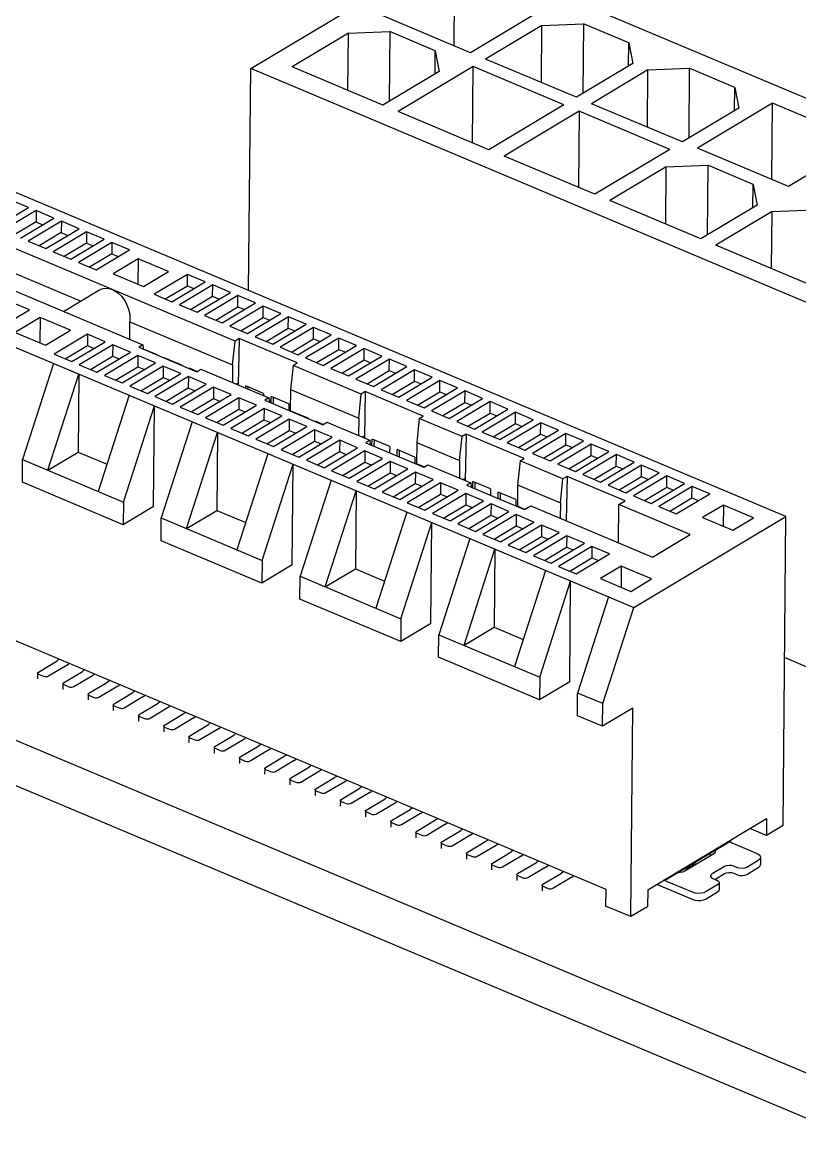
# Model space of a CAD drawing. Header units: millimetres. Extents: x 0 to 841, y 0 to 594.
# Drawn here: x 547.46 to 559.33, y 205.87 to 222.89 of the extents above; entities that cross this region are included whole.
import ezdxf

# ---------------------------------------------------------------- set-up
doc = ezdxf.new("R2010")
doc.units = ezdxf.units.MM
doc.header["$LTSCALE"] = 46.255
doc.layers.add('ASSEM_MEM', color=7, linetype='CONTINUOUS')

msp = doc.modelspace()

# ---------------------------------------------------------------- linework, layer by layer
at = {"layer": 'ASSEM_MEM', "color": 7, "linetype": 'CONTINUOUS'}
for p, q in [((573.889, 215.658), (554.003, 224.016)), ((554.052, 222.536), (554.063, 223.699)), ((550.945, 222.187), (553.238, 223.559)), ((555.451, 223.116), (554.304, 222.43)), ((554.304, 222.43), (552.916, 223.013)), ((552.439, 222.727), (551.579, 222.213)), ((552.431, 221.855), (552.439, 222.727)), ((552.439, 222.727), (553.072, 222.753)), ((553.072, 222.753), (553.062, 221.687)), ((553.766, 222.461), (553.072, 222.753)), ((555.395, 222.847), (554.535, 222.333)), ((555.387, 221.975), (555.395, 222.847)), ((555.395, 222.847), (556.029, 222.873)), ((556.029, 222.873), (556.019, 221.807)), ((556.722, 222.581), (556.029, 222.873)), ((556.719, 222.226), (556.722, 222.581)), ((556.722, 222.581), (556.782, 222.264)), ((553.763, 222.106), (553.766, 222.461)), ((553.766, 222.461), (553.826, 222.144)), ((554.344, 222.218), (553.197, 221.532)), ((554.333, 221.055), (554.344, 222.218)), ((555.731, 221.635), (554.344, 222.218)), ((555.922, 221.75), (554.535, 222.333)), ((556.782, 222.264), (555.922, 221.75)), ((550.914, 218.801), (550.945, 222.187)), ((570.831, 213.829), (550.945, 222.187)), ((552.966, 221.63), (551.579, 222.213)), ((553.826, 222.144), (552.966, 221.63)), ((557.014, 222.167), (556.154, 221.652)), ((557.006, 221.294), (557.014, 222.167)), ((557.014, 222.167), (557.647, 222.192)), ((557.647, 222.192), (557.637, 221.127)), ((558.341, 221.901), (557.647, 222.192)), ((558.338, 221.546), (558.341, 221.901)), ((558.341, 221.901), (558.401, 221.584)), ((555.731, 221.635), (554.585, 220.949)), ((555.963, 221.538), (554.816, 220.852)), ((555.963, 221.538), (555.952, 220.375)), ((557.35, 220.955), (555.963, 221.538)), ((557.541, 221.069), (556.154, 221.652)), ((558.401, 221.584), (557.541, 221.069)), ((558.919, 221.658), (557.772, 220.972)), ((558.908, 220.495), (558.919, 221.658)), ((560.306, 221.075), (558.919, 221.658)), ((554.585, 220.949), (553.197, 221.532)), ((559.123, 215.351), (545.403, 221.117)), ((560.306, 221.075), (559.16, 220.389)), ((550.706, 218.029), (543.837, 220.916)), ((557.35, 220.955), (556.203, 220.269)), ((559.16, 220.389), (557.772, 220.972)), ((556.203, 220.269), (554.816, 220.852)), ((557.295, 220.686), (556.435, 220.172)), ((557.286, 219.814), (557.295, 220.686)), ((557.295, 220.686), (557.928, 220.712)), ((557.928, 220.712), (557.918, 219.646)), ((558.622, 220.42), (557.928, 220.712)), ((543.2, 220.535), (549.298, 217.972)), ((548.347, 218.639), (543.922, 220.499)), ((558.618, 220.065), (558.622, 220.42)), ((558.622, 220.42), (558.682, 220.103)), ((541.767, 220.277), (556.797, 213.96)), ((547.552, 220.068), (547.283, 220.181)), ((557.822, 219.589), (556.435, 220.172)), ((547.043, 219.763), (547.552, 220.068)), ((547.668, 220.019), (547.158, 219.714)), ((547.668, 220.019), (547.666, 219.846)), ((547.938, 219.906), (547.668, 220.019)), ((558.682, 220.103), (557.822, 219.589)), ((558.913, 220.006), (558.053, 219.492)), ((558.905, 219.134), (558.913, 220.006)), ((558.913, 220.006), (559.547, 220.032)), ((547.666, 219.846), (547.328, 219.643)), ((547.428, 219.601), (547.938, 219.906)), ((548.053, 219.857), (547.544, 219.552)), ((547.666, 219.846), (547.767, 219.804)), ((548.053, 219.857), (548.052, 219.684)), ((548.323, 219.744), (548.053, 219.857)), ((548.052, 219.684), (547.713, 219.481)), ((547.814, 219.439), (548.323, 219.744)), ((548.439, 219.695), (547.929, 219.39)), ((548.052, 219.684), (548.153, 219.642)), ((548.439, 219.695), (548.437, 219.522)), ((548.709, 219.582), (548.439, 219.695)), ((547.544, 219.552), (547.814, 219.439)), ((548.437, 219.522), (548.098, 219.319)), ((548.199, 219.277), (548.709, 219.582)), ((548.824, 219.533), (548.315, 219.228)), ((548.437, 219.522), (548.538, 219.48)), ((548.824, 219.533), (548.823, 219.36)), ((549.094, 219.42), (548.824, 219.533)), ((559.441, 218.908), (558.053, 219.492)), ((547.929, 219.39), (548.199, 219.277)), ((548.823, 219.36), (548.484, 219.157)), ((548.584, 219.115), (549.094, 219.42)), ((548.823, 219.36), (548.923, 219.318)), ((548.315, 219.228), (548.584, 219.115)), ((549.226, 219.283), (548.844, 219.054)), ((549.226, 219.283), (549.223, 218.895)), ((549.689, 219.089), (549.226, 219.283)), ((548.844, 219.054), (549.307, 218.86)), ((549.307, 218.86), (549.689, 219.089)), ((549.98, 219.047), (549.471, 218.742)), ((549.979, 218.874), (549.98, 219.047)), ((550.25, 218.934), (549.98, 219.047)), ((549.64, 218.671), (549.979, 218.874)), ((549.741, 218.629), (550.25, 218.934)), ((550.366, 218.885), (549.856, 218.58)), ((549.979, 218.874), (550.079, 218.832)), ((550.364, 218.712), (550.366, 218.885)), ((550.636, 218.772), (550.366, 218.885)), ((548.084, 218.482), (548.627, 218.806)), ((549.471, 218.742), (549.741, 218.629)), ((550.025, 218.509), (550.364, 218.712)), ((550.126, 218.467), (550.636, 218.772)), ((550.751, 218.723), (550.242, 218.419)), ((550.364, 218.712), (550.465, 218.67)), ((550.75, 218.55), (550.751, 218.723)), ((551.021, 218.61), (550.751, 218.723)), ((547.055, 218.201), (547.565, 218.505)), ((547.565, 218.505), (547.295, 218.619)), ((549.856, 218.58), (550.126, 218.467)), ((550.411, 218.347), (550.75, 218.55)), ((550.511, 218.305), (551.021, 218.61)), ((551.137, 218.561), (550.627, 218.257)), ((550.75, 218.55), (550.85, 218.508)), ((551.135, 218.388), (551.137, 218.561)), ((551.406, 218.448), (551.137, 218.561)), ((547.729, 218.388), (547.347, 218.159)), ((547.729, 218.388), (547.726, 218)), ((548.192, 218.193), (547.729, 218.388)), ((549.099, 218.343), (549.097, 218.323)), ((549.097, 218.323), (550.669, 217.663)), ((549.098, 218.056), (549.097, 218.323)), ((550.242, 218.419), (550.511, 218.305)), ((550.796, 218.185), (551.135, 218.388)), ((550.897, 218.143), (551.406, 218.448)), ((551.522, 218.399), (551.012, 218.095)), ((551.135, 218.388), (551.236, 218.346)), ((551.52, 218.226), (551.522, 218.399)), ((551.792, 218.286), (551.522, 218.399)), ((547.347, 218.159), (547.81, 217.965)), ((547.81, 217.965), (548.192, 218.193)), ((548.451, 218.133), (547.942, 217.828)), ((548.451, 218.133), (548.45, 217.96)), ((548.721, 218.019), (548.451, 218.133)), ((550.627, 218.257), (550.897, 218.143)), ((551.181, 218.023), (551.52, 218.226)), ((551.282, 217.981), (551.792, 218.286)), ((551.907, 218.237), (551.398, 217.933)), ((551.52, 218.226), (551.621, 218.184)), ((551.906, 218.064), (551.907, 218.237)), ((552.177, 218.124), (551.907, 218.237)), ((548.111, 217.757), (548.45, 217.96)), ((548.212, 217.715), (548.721, 218.019)), ((548.837, 217.971), (548.327, 217.666)), ((548.45, 217.96), (548.551, 217.917)), ((548.837, 217.971), (548.835, 217.798)), ((549.107, 217.857), (548.837, 217.971)), ((549.298, 217.972), (549.234, 217.934)), ((549.298, 217.972), (549.304, 217.904)), ((550.669, 217.663), (550.706, 218.029)), ((550.769, 218.067), (550.706, 218.029)), ((550.769, 218.067), (550.756, 217.359)), ((551.656, 217.694), (550.769, 218.067)), ((551.012, 218.095), (551.282, 217.981)), ((551.567, 217.861), (551.906, 218.064)), ((551.667, 217.819), (552.177, 218.124)), ((552.293, 218.075), (551.783, 217.771)), ((551.906, 218.064), (552.006, 218.022)), ((552.053, 217.657), (552.563, 217.962)), ((552.291, 217.902), (552.293, 218.075)), ((552.563, 217.962), (552.293, 218.075)), ((547.942, 217.828), (548.212, 217.715)), ((548.496, 217.595), (548.835, 217.798)), ((548.597, 217.553), (549.107, 217.857)), ((549.222, 217.809), (548.713, 217.504)), ((548.835, 217.798), (548.936, 217.755)), ((549.222, 217.809), (549.221, 217.636)), ((549.492, 217.695), (549.222, 217.809)), ((549.234, 217.934), (550.12, 217.561)), ((549.303, 217.909), (549.509, 217.823)), ((549.361, 217.885), (549.361, 217.88)), ((549.509, 217.823), (549.509, 217.818)), ((551.398, 217.933), (551.667, 217.819)), ((551.952, 217.7), (552.291, 217.902)), ((552.678, 217.913), (552.168, 217.609)), ((552.291, 217.902), (552.392, 217.86)), ((552.438, 217.495), (552.948, 217.8)), ((552.677, 217.74), (552.678, 217.913)), ((552.948, 217.8), (552.678, 217.913)), ((547.933, 217.686), (547.46, 216.219)), ((548.327, 217.666), (548.597, 217.553)), ((548.882, 217.433), (549.221, 217.636)), ((548.982, 217.391), (549.492, 217.695)), ((549.608, 217.647), (549.098, 217.342)), ((549.221, 217.636), (549.321, 217.593)), ((549.608, 217.647), (549.606, 217.474)), ((549.877, 217.533), (549.608, 217.647)), ((549.894, 217.661), (549.624, 217.774)), ((549.624, 217.77), (549.624, 217.774)), ((549.746, 217.723), (549.746, 217.718)), ((549.894, 217.661), (549.894, 217.656)), ((550.669, 217.663), (550.666, 217.397)), ((551.592, 217.656), (551.556, 217.29)), ((551.592, 217.656), (551.656, 217.694)), ((552.633, 217.219), (551.592, 217.656)), ((551.783, 217.771), (552.053, 217.657)), ((552.338, 217.538), (552.677, 217.74)), ((553.064, 217.751), (552.554, 217.447)), ((552.677, 217.74), (552.777, 217.698)), ((552.824, 217.333), (553.333, 217.638)), ((553.062, 217.578), (553.064, 217.751)), ((553.333, 217.638), (553.064, 217.751)), ((547.846, 216.057), (548.319, 217.524)), ((548.319, 217.524), (548.308, 216.333)), ((548.713, 217.504), (548.982, 217.391)), ((549.267, 217.271), (549.606, 217.474)), ((549.368, 217.229), (549.877, 217.533)), ((549.993, 217.485), (549.483, 217.18)), ((549.606, 217.474), (549.707, 217.431)), ((549.993, 217.485), (549.991, 217.312)), ((550.263, 217.371), (549.993, 217.485)), ((550.125, 217.564), (550.01, 217.612)), ((550.01, 217.608), (550.01, 217.612)), ((550.12, 217.561), (550.184, 217.599)), ((550.184, 217.599), (551.225, 217.162)), ((552.168, 217.609), (552.438, 217.495)), ((552.723, 217.376), (553.062, 217.578)), ((553.449, 217.589), (552.939, 217.285)), ((553.062, 217.578), (553.163, 217.536)), ((553.209, 217.171), (553.719, 217.476)), ((553.447, 217.416), (553.449, 217.589)), ((553.719, 217.476), (553.449, 217.589)), ((549.098, 217.342), (549.368, 217.229)), ((549.653, 217.109), (549.991, 217.312)), ((549.753, 217.067), (550.263, 217.371)), ((550.378, 217.323), (549.869, 217.018)), ((549.991, 217.312), (550.092, 217.269)), ((550.378, 217.323), (550.377, 217.15)), ((550.648, 217.21), (550.378, 217.323)), ((550.757, 217.392), (550.724, 217.372)), ((551.142, 217.23), (550.872, 217.343)), ((550.872, 217.31), (550.872, 217.343)), ((550.903, 217.33), (550.903, 217.297)), ((551.556, 217.29), (551.551, 216.965)), ((551.556, 217.29), (552.596, 216.853)), ((552.554, 217.447), (552.824, 217.333)), ((552.939, 217.285), (553.209, 217.171)), ((553.108, 217.214), (553.447, 217.416)), ((553.834, 217.428), (553.325, 217.123)), ((553.447, 217.416), (553.548, 217.374)), ((553.594, 217.009), (554.104, 217.314)), ((553.833, 217.254), (553.834, 217.428)), ((554.104, 217.314), (553.834, 217.428)), ((549.09, 217.2), (548.617, 215.733)), ((549.483, 217.18), (549.753, 217.067)), ((550.038, 216.947), (550.377, 217.15)), ((550.139, 216.905), (550.648, 217.21)), ((550.764, 217.161), (550.254, 216.856)), ((550.377, 217.15), (550.477, 217.107)), ((550.764, 217.161), (550.762, 216.988)), ((551.034, 217.048), (550.764, 217.161)), ((551.142, 217.23), (551.141, 217.197)), ((551.225, 217.162), (551.161, 217.124)), ((551.161, 217.124), (552.047, 216.751)), ((551.225, 217.162), (551.231, 217.094)), ((551.256, 217.084), (551.258, 217.181)), ((551.527, 217.068), (551.258, 217.181)), ((551.289, 217.168), (551.288, 217.07)), ((552.596, 216.853), (552.633, 217.219)), ((552.696, 217.257), (552.633, 217.219)), ((552.696, 217.257), (552.683, 216.549)), ((553.583, 216.884), (552.696, 217.257)), ((553.325, 217.123), (553.594, 217.009)), ((553.494, 217.052), (553.833, 217.254)), ((554.22, 217.266), (553.71, 216.961)), ((553.833, 217.254), (553.933, 217.212)), ((553.98, 216.847), (554.489, 217.152)), ((554.218, 217.092), (554.22, 217.266)), ((554.489, 217.152), (554.22, 217.266)), ((535.098, 217.088), (560.148, 206.559)), ((549.002, 215.571), (549.475, 217.038)), ((549.461, 215.501), (549.475, 217.038)), ((549.869, 217.018), (550.139, 216.905)), ((550.423, 216.785), (550.762, 216.988)), ((550.524, 216.743), (551.034, 217.048)), ((551.149, 216.999), (550.64, 216.694)), ((550.762, 216.988), (550.863, 216.945)), ((551.149, 216.999), (551.148, 216.826)), ((551.419, 216.886), (551.149, 216.999)), ((551.527, 217.068), (551.526, 216.971)), ((551.821, 216.851), (551.551, 216.965)), ((553.71, 216.961), (553.98, 216.847)), ((553.879, 216.89), (554.218, 217.092)), ((554.605, 217.104), (554.095, 216.799)), ((554.218, 217.092), (554.319, 217.05)), ((554.365, 216.685), (554.875, 216.99)), ((554.99, 216.942), (554.481, 216.637)), ((554.603, 216.93), (554.605, 217.104)), ((554.875, 216.99), (554.605, 217.104)), ((554.989, 216.768), (554.99, 216.942)), ((555.26, 216.828), (554.99, 216.942)), ((550.053, 216.795), (549.58, 215.328)), ((550.254, 216.856), (550.524, 216.743)), ((550.809, 216.623), (551.148, 216.826)), ((550.909, 216.581), (551.419, 216.886)), ((551.535, 216.837), (551.025, 216.532)), ((551.148, 216.826), (551.248, 216.783)), ((551.535, 216.837), (551.533, 216.664)), ((551.804, 216.724), (551.535, 216.837)), ((551.641, 216.922), (551.641, 216.927)), ((551.673, 216.913), (551.673, 216.908)), ((551.821, 216.851), (551.821, 216.846)), ((552.052, 216.754), (551.937, 216.803)), ((551.937, 216.798), (551.937, 216.803)), ((552.047, 216.751), (552.111, 216.789)), ((552.111, 216.789), (552.766, 216.514)), ((552.596, 216.853), (552.593, 216.587)), ((553.519, 216.846), (553.483, 216.48)), ((553.519, 216.846), (553.583, 216.884)), ((554.174, 216.571), (553.519, 216.846)), ((554.095, 216.799), (554.365, 216.685)), ((554.265, 216.728), (554.603, 216.93)), ((554.603, 216.93), (554.704, 216.888)), ((554.65, 216.566), (554.989, 216.768)), ((554.751, 216.523), (555.26, 216.828)), ((555.376, 216.78), (554.866, 216.475)), ((554.989, 216.768), (555.09, 216.726)), ((555.374, 216.606), (555.376, 216.78)), ((555.646, 216.666), (555.376, 216.78)), ((549.966, 215.166), (550.438, 216.633)), ((550.438, 216.633), (550.427, 215.442)), ((550.64, 216.694), (550.909, 216.581)), ((551.194, 216.461), (551.533, 216.664)), ((551.295, 216.419), (551.804, 216.724)), ((551.92, 216.675), (551.41, 216.37)), ((551.533, 216.664), (551.634, 216.621)), ((551.92, 216.675), (551.918, 216.502)), ((552.19, 216.562), (551.92, 216.675)), ((554.238, 216.609), (554.174, 216.571)), ((554.238, 216.609), (554.224, 215.901)), ((555.124, 216.237), (554.238, 216.609)), ((554.481, 216.637), (554.751, 216.523)), ((555.035, 216.404), (555.374, 216.606)), ((555.136, 216.361), (555.646, 216.666)), ((555.761, 216.618), (555.252, 216.313)), ((555.374, 216.606), (555.475, 216.564)), ((555.76, 216.444), (555.761, 216.618)), ((556.031, 216.504), (555.761, 216.618)), ((551.025, 216.532), (551.295, 216.419)), ((551.579, 216.299), (551.918, 216.502)), ((551.68, 216.257), (552.19, 216.562)), ((552.305, 216.513), (551.796, 216.208)), ((551.918, 216.502), (552.019, 216.459)), ((552.305, 216.513), (552.304, 216.34)), ((552.575, 216.4), (552.305, 216.513)), ((552.684, 216.582), (552.651, 216.562)), ((552.766, 216.514), (552.703, 216.476)), ((552.703, 216.476), (553.589, 216.103)), ((552.766, 216.514), (552.772, 216.446)), ((552.797, 216.436), (552.799, 216.533)), ((553.069, 216.42), (552.799, 216.533)), ((552.83, 216.52), (552.829, 216.423)), ((553.483, 216.48), (553.478, 216.155)), ((553.483, 216.48), (554.138, 216.205)), ((554.138, 216.205), (554.174, 216.571)), ((554.866, 216.475), (555.136, 216.361)), ((555.421, 216.242), (555.76, 216.444)), ((555.521, 216.199), (556.031, 216.504)), ((556.147, 216.456), (555.637, 216.151)), ((555.76, 216.444), (555.86, 216.402)), ((556.145, 216.282), (556.147, 216.456)), ((556.416, 216.342), (556.147, 216.456)), ((535.092, 216.395), (560.142, 205.867)), ((547.846, 216.057), (548.308, 216.333)), ((548.308, 216.333), (548.75, 216.147)), ((551.209, 216.309), (550.736, 214.842)), ((551.41, 216.37), (551.68, 216.257)), ((551.965, 216.137), (552.304, 216.34)), ((552.066, 216.095), (552.575, 216.4)), ((552.691, 216.351), (552.181, 216.046)), ((552.304, 216.34), (552.404, 216.298)), ((552.691, 216.351), (552.689, 216.178)), ((552.961, 216.238), (552.691, 216.351)), ((553.069, 216.42), (553.067, 216.323)), ((553.183, 216.274), (553.185, 216.371)), ((553.454, 216.258), (553.185, 216.371)), ((553.216, 216.358), (553.215, 216.261)), ((553.454, 216.258), (553.452, 216.161)), ((555.252, 216.313), (555.521, 216.199)), ((555.806, 216.08), (556.145, 216.282)), ((555.907, 216.037), (556.416, 216.342)), ((556.532, 216.294), (556.022, 215.989)), ((556.145, 216.282), (556.246, 216.24)), ((556.53, 216.12), (556.532, 216.294)), ((556.802, 216.18), (556.532, 216.294)), ((547.457, 215.872), (547.46, 216.219)), ((547.46, 216.219), (549.002, 215.571)), ((551.122, 214.68), (551.595, 216.147)), ((551.58, 214.61), (551.595, 216.147)), ((551.796, 216.208), (552.066, 216.095)), ((552.35, 215.975), (552.689, 216.178)), ((552.451, 215.933), (552.961, 216.238)), ((553.076, 216.189), (552.567, 215.884)), ((552.689, 216.178), (552.79, 216.136)), ((553.076, 216.189), (553.075, 216.016)), ((553.346, 216.076), (553.076, 216.189)), ((553.594, 216.106), (553.478, 216.155)), ((553.568, 216.112), (553.568, 216.117)), ((553.589, 216.103), (553.653, 216.141)), ((553.653, 216.141), (554.308, 215.866)), ((554.138, 216.205), (554.134, 215.939)), ((555.061, 216.198), (555.024, 215.832)), ((555.061, 216.198), (555.124, 216.237)), ((555.716, 215.923), (555.061, 216.198)), ((555.637, 216.151), (555.907, 216.037)), ((556.192, 215.918), (556.53, 216.12)), ((556.292, 215.875), (556.802, 216.18)), ((556.917, 216.132), (556.408, 215.827)), ((556.53, 216.12), (556.631, 216.078)), ((556.916, 215.959), (556.917, 216.132)), ((557.187, 216.018), (556.917, 216.132)), ((552.181, 216.046), (552.451, 215.933)), ((552.736, 215.813), (553.075, 216.016)), ((552.836, 215.771), (553.346, 216.076)), ((553.462, 216.027), (552.952, 215.722)), ((553.075, 216.016), (553.175, 215.974)), ((553.462, 216.027), (553.46, 215.854)), ((553.731, 215.914), (553.462, 216.027)), ((554.225, 215.934), (554.192, 215.915)), ((555.679, 215.557), (555.716, 215.923)), ((555.779, 215.961), (555.716, 215.923)), ((555.779, 215.961), (555.767, 215.286)), ((556.666, 215.589), (555.779, 215.961)), ((556.022, 215.989), (556.292, 215.875)), ((556.577, 215.756), (556.916, 215.959)), ((556.678, 215.713), (557.187, 216.018)), ((557.303, 215.97), (556.793, 215.665)), ((556.916, 215.959), (557.016, 215.916)), ((557.301, 215.797), (557.303, 215.97)), ((557.573, 215.856), (557.303, 215.97)), ((548.999, 215.224), (547.457, 215.872)), ((552.173, 215.904), (551.7, 214.437)), ((552.567, 215.884), (552.836, 215.771)), ((553.121, 215.651), (553.46, 215.854)), ((553.222, 215.609), (553.731, 215.914)), ((553.847, 215.865), (553.337, 215.56)), ((553.46, 215.854), (553.561, 215.812)), ((553.607, 215.447), (554.117, 215.752)), ((553.847, 215.865), (553.845, 215.692)), ((554.117, 215.752), (553.847, 215.865)), ((554.308, 215.866), (554.244, 215.828)), ((554.244, 215.828), (555.131, 215.455)), ((554.308, 215.866), (554.314, 215.799)), ((554.339, 215.788), (554.341, 215.886)), ((554.61, 215.772), (554.341, 215.886)), ((554.372, 215.872), (554.371, 215.775)), ((554.61, 215.772), (554.609, 215.675)), ((555.024, 215.832), (555.02, 215.507)), ((555.024, 215.832), (555.679, 215.557)), ((556.408, 215.827), (556.678, 215.713)), ((556.962, 215.594), (557.301, 215.797)), ((557.063, 215.551), (557.573, 215.856)), ((557.688, 215.808), (557.179, 215.503)), ((557.301, 215.797), (557.402, 215.754)), ((557.687, 215.635), (557.688, 215.808)), ((557.958, 215.694), (557.688, 215.808)), ((542.111, 215.656), (556.371, 209.662)), ((552.085, 214.275), (552.558, 215.742)), ((552.558, 215.742), (552.547, 214.551)), ((552.952, 215.722), (553.222, 215.609)), ((553.506, 215.489), (553.845, 215.692)), ((554.232, 215.703), (553.723, 215.398)), ((553.845, 215.692), (553.946, 215.65)), ((553.992, 215.285), (554.502, 215.59)), ((554.232, 215.703), (554.231, 215.53)), ((554.502, 215.59), (554.232, 215.703)), ((554.724, 215.626), (554.726, 215.724)), ((554.996, 215.61), (554.726, 215.724)), ((554.757, 215.71), (554.756, 215.613)), ((554.996, 215.61), (554.994, 215.513)), ((556.57, 215.532), (556.666, 215.589)), ((556.793, 215.665), (557.063, 215.551)), ((557.348, 215.432), (557.687, 215.635)), ((557.448, 215.39), (557.958, 215.694)), ((557.687, 215.635), (557.787, 215.592)), ((549.002, 215.571), (548.999, 215.224)), ((549.461, 215.501), (548.999, 215.224)), ((549.966, 215.166), (550.427, 215.442)), ((550.427, 215.442), (550.87, 215.256)), ((553.329, 215.418), (552.856, 213.951)), ((553.337, 215.56), (553.607, 215.447)), ((553.892, 215.327), (554.231, 215.53)), ((554.618, 215.541), (554.108, 215.236)), ((554.231, 215.53), (554.331, 215.488)), ((554.378, 215.123), (554.888, 215.428)), ((554.618, 215.541), (554.616, 215.368)), ((554.888, 215.428), (554.618, 215.541)), ((555.135, 215.458), (555.02, 215.507)), ((555.11, 215.464), (555.11, 215.469)), ((555.131, 215.455), (555.226, 215.513)), ((555.226, 215.513), (557.085, 214.731)), ((555.679, 215.557), (555.676, 215.323)), ((556.563, 214.951), (556.57, 215.532)), ((557.658, 215.074), (556.57, 215.532)), ((557.179, 215.503), (557.448, 215.39)), ((558.167, 215.525), (557.849, 215.335)), ((558.167, 215.525), (558.164, 215.202)), ((558.63, 215.331), (558.167, 215.525)), ((549.577, 214.981), (549.58, 215.328)), ((549.58, 215.328), (551.122, 214.68)), ((553.241, 213.789), (553.714, 215.256)), ((553.7, 213.719), (553.714, 215.256)), ((553.723, 215.398), (553.992, 215.285)), ((554.108, 215.236), (554.378, 215.123)), ((554.277, 215.165), (554.616, 215.368)), ((555.003, 215.379), (554.493, 215.074)), ((554.616, 215.368), (554.717, 215.326)), ((554.763, 214.961), (555.273, 215.266)), ((555.003, 215.379), (555.002, 215.206)), ((555.273, 215.266), (555.003, 215.379)), ((556.797, 213.96), (559.123, 215.351)), ((557.849, 215.335), (558.311, 215.14)), ((558.311, 215.14), (558.63, 215.331)), ((559.079, 210.631), (559.123, 215.351)), ((554.493, 215.074), (554.763, 214.961)), ((554.663, 215.003), (555.002, 215.206)), ((555.389, 215.217), (554.879, 214.912)), ((555.002, 215.206), (555.102, 215.164)), ((555.149, 214.799), (555.658, 215.104)), ((555.389, 215.217), (555.387, 215.044)), ((555.658, 215.104), (555.389, 215.217)), ((557.085, 214.731), (557.658, 215.074)), ((551.118, 214.333), (549.577, 214.981)), ((554.292, 215.013), (553.819, 213.546)), ((554.879, 214.912), (555.149, 214.799)), ((555.048, 214.841), (555.387, 215.044)), ((555.774, 215.055), (555.264, 214.75)), ((555.387, 215.044), (555.488, 215.002)), ((555.534, 214.637), (556.044, 214.942)), ((556.159, 214.893), (555.65, 214.588)), ((555.774, 215.055), (555.772, 214.882)), ((556.044, 214.942), (555.774, 215.055)), ((556.159, 214.893), (556.158, 214.72)), ((556.429, 214.78), (556.159, 214.893)), ((554.205, 213.384), (554.678, 214.851)), ((554.678, 214.851), (554.667, 213.66)), ((555.264, 214.75), (555.534, 214.637)), ((555.433, 214.679), (555.772, 214.882)), ((555.772, 214.882), (555.873, 214.84)), ((555.919, 214.475), (556.429, 214.78)), ((551.122, 214.68), (551.118, 214.333)), ((551.58, 214.61), (551.118, 214.333)), ((555.65, 214.588), (555.919, 214.475)), ((555.819, 214.517), (556.158, 214.72)), ((556.158, 214.72), (556.258, 214.678)), ((556.607, 214.592), (556.288, 214.401)), ((556.607, 214.592), (556.604, 214.269)), ((557.069, 214.397), (556.607, 214.592)), ((551.697, 214.09), (551.7, 214.437)), ((551.7, 214.437), (553.241, 213.789)), ((552.085, 214.275), (552.547, 214.551)), ((552.547, 214.551), (552.989, 214.365)), ((555.449, 214.527), (554.976, 213.06)), ((556.288, 214.401), (556.751, 214.207)), ((556.751, 214.207), (557.069, 214.397)), ((555.361, 212.898), (555.834, 214.365)), ((555.82, 212.828), (555.834, 214.365)), ((553.238, 213.443), (551.697, 214.09)), ((556.412, 214.122), (555.939, 212.655)), ((556.324, 212.493), (556.797, 213.96)), ((553.241, 213.789), (553.238, 213.443)), ((553.7, 213.719), (553.238, 213.443)), ((553.816, 213.2), (553.819, 213.546)), ((553.819, 213.546), (555.361, 212.898)), ((554.205, 213.384), (554.667, 213.66)), ((554.667, 213.66), (555.109, 213.474)), ((555.358, 212.552), (553.816, 213.2)), ((559.661, 212.96), (559.103, 213.195)), ((547.701, 212.975), (547.988, 213.147)), ((548.142, 213.082), (547.856, 212.91)), ((548.227, 213.08), (548.23, 213.084)), ((547.69, 212.959), (547.689, 212.873)), ((547.785, 212.907), (547.708, 212.94)), ((548.087, 212.813), (548.374, 212.985)), ((548.528, 212.92), (548.241, 212.748)), ((548.613, 212.918), (548.615, 212.922)), ((555.361, 212.898), (555.358, 212.552)), ((548.075, 212.797), (548.075, 212.711)), ((548.171, 212.746), (548.094, 212.778)), ((548.472, 212.651), (548.759, 212.823)), ((548.913, 212.758), (548.626, 212.586)), ((548.998, 212.756), (549.001, 212.76)), ((555.82, 212.828), (555.358, 212.552)), ((548.461, 212.635), (548.46, 212.549)), ((548.556, 212.584), (548.479, 212.616)), ((548.858, 212.489), (549.144, 212.661)), ((549.298, 212.596), (549.012, 212.424)), ((549.384, 212.594), (549.386, 212.598)), ((555.936, 212.309), (555.939, 212.655)), ((556.324, 212.493), (555.939, 212.655)), ((548.846, 212.473), (548.845, 212.387)), ((548.941, 212.422), (548.864, 212.454)), ((549.243, 212.327), (549.53, 212.499)), ((549.684, 212.434), (549.397, 212.262)), ((549.769, 212.433), (549.771, 212.436)), ((556.321, 212.147), (556.324, 212.493)), ((556.783, 212.423), (556.321, 212.147)), ((556.754, 209.241), (556.783, 212.423)), ((549.232, 212.311), (549.231, 212.225)), ((549.327, 212.26), (549.25, 212.292)), ((549.628, 212.165), (549.915, 212.337)), ((550.069, 212.272), (549.783, 212.1)), ((550.014, 212.003), (550.3, 212.175)), ((550.154, 212.271), (550.157, 212.274)), ((556.321, 212.147), (555.936, 212.309)), ((549.617, 212.15), (549.616, 212.063)), ((549.712, 212.098), (549.635, 212.13)), ((550.455, 212.11), (550.168, 211.938)), ((550.399, 211.841), (550.686, 212.013)), ((550.54, 212.109), (550.542, 212.112)), ((550.002, 211.988), (550.002, 211.901)), ((550.098, 211.936), (550.02, 211.968)), ((550.84, 211.948), (550.553, 211.777)), ((550.785, 211.679), (551.071, 211.851)), ((550.925, 211.947), (550.928, 211.95)), ((550.388, 211.826), (550.387, 211.739)), ((550.483, 211.774), (550.406, 211.806)), ((550.773, 211.664), (550.772, 211.577)), ((551.225, 211.786), (550.939, 211.615)), ((551.17, 211.517), (551.457, 211.689)), ((551.311, 211.785), (551.313, 211.788)), ((550.868, 211.612), (550.791, 211.644)), ((551.159, 211.502), (551.158, 211.415)), ((551.611, 211.624), (551.324, 211.453)), ((551.555, 211.355), (551.842, 211.527)), ((551.696, 211.623), (551.698, 211.626)), ((551.254, 211.45), (551.177, 211.482)), ((551.544, 211.34), (551.543, 211.253)), ((551.639, 211.288), (551.562, 211.32)), ((551.996, 211.462), (551.71, 211.291)), ((551.941, 211.193), (552.227, 211.365)), ((552.081, 211.461), (552.084, 211.464)), ((551.929, 211.178), (551.928, 211.091)), ((552.025, 211.126), (551.947, 211.158)), ((552.382, 211.3), (552.095, 211.129)), ((552.326, 211.031), (552.613, 211.203)), ((552.467, 211.299), (552.469, 211.302)), ((552.315, 211.016), (552.314, 210.929)), ((552.41, 210.964), (552.333, 210.996)), ((552.767, 211.138), (552.48, 210.967)), ((552.712, 210.869), (552.998, 211.041)), ((552.852, 211.137), (552.855, 211.14)), ((553.238, 210.975), (553.24, 210.978)), ((552.7, 210.854), (552.699, 210.767)), ((552.795, 210.802), (552.718, 210.834)), ((553.152, 210.976), (552.866, 210.805)), ((553.097, 210.707), (553.384, 210.879)), ((553.538, 210.814), (553.251, 210.643)), ((553.623, 210.813), (553.625, 210.816)), ((553.085, 210.692), (553.085, 210.605)), ((553.181, 210.64), (553.104, 210.672)), ((553.482, 210.545), (553.769, 210.717)), ((553.923, 210.652), (553.636, 210.481)), ((554.008, 210.651), (554.011, 210.654)), ((557.011, 209.653), (558.826, 210.739)), ((558.826, 210.739), (558.824, 210.479)), ((553.471, 210.53), (553.47, 210.443)), ((553.566, 210.478), (553.489, 210.51)), ((553.868, 210.383), (554.154, 210.555)), ((554.309, 210.49), (554.022, 210.319)), ((554.394, 210.489), (554.396, 210.492)), ((558.824, 210.479), (558.57, 210.586)), ((559.079, 210.631), (558.824, 210.479)), ((553.856, 210.368), (553.855, 210.281)), ((553.951, 210.316), (553.874, 210.348)), ((554.253, 210.222), (554.54, 210.393)), ((554.694, 210.328), (554.407, 210.157)), ((554.779, 210.327), (554.781, 210.33)), ((558.28, 210.395), (557.292, 209.804)), ((558.259, 210.382), (558.681, 210.205)), ((558.28, 210.412), (558.28, 210.395)), ((554.242, 210.206), (554.241, 210.119)), ((554.337, 210.154), (554.26, 210.186)), ((554.638, 210.06), (554.925, 210.231)), ((555.079, 210.166), (554.793, 209.995)), ((555.164, 210.165), (555.167, 210.168)), ((557.577, 209.939), (558.022, 210.205)), ((557.945, 210.194), (557.979, 210.18)), ((558.735, 210.146), (558.734, 210.038)), ((554.627, 210.044), (554.626, 209.957)), ((554.722, 209.992), (554.645, 210.024)), ((555.024, 209.898), (555.311, 210.069)), ((555.465, 210.004), (555.178, 209.833)), ((555.55, 210.003), (555.552, 210.006)), ((557.685, 210.012), (557.745, 210.071)), ((557.703, 210.05), (557.703, 210.029)), ((558.186, 210.007), (557.995, 209.893)), ((558.385, 209.988), (558.327, 210.013)), ((558.524, 209.886), (558.7, 209.991)), ((558.701, 210.099), (558.525, 209.994)), ((555.012, 209.882), (555.012, 209.795)), ((555.108, 209.83), (555.031, 209.862)), ((555.409, 209.736), (555.696, 209.907)), ((555.85, 209.842), (555.563, 209.671)), ((555.935, 209.841), (555.938, 209.844)), ((557.693, 209.614), (557.254, 209.798)), ((557.292, 209.804), (557.276, 209.811)), ((557.292, 209.804), (557.293, 209.821)), ((558.008, 209.822), (558.066, 209.798)), ((558.037, 209.81), (558.185, 209.899)), ((558.326, 209.904), (558.384, 209.88)), ((555.398, 209.72), (555.397, 209.633)), ((555.493, 209.668), (555.416, 209.7)), ((556.371, 209.662), (556.368, 209.403)), ((557.011, 209.653), (557.008, 209.393)), ((557.147, 209.735), (557.692, 209.506)), ((557.903, 209.514), (558.078, 209.619)), ((558.079, 209.727), (557.904, 209.623)), ((558.102, 209.759), (558.101, 209.651)), ((556.754, 209.241), (556.368, 209.403)), ((557.008, 209.393), (556.754, 209.241))]:
    msp.add_line(p, q, dxfattribs=at)
for points in [[(548.627, 218.806), (548.686, 218.83), (548.76, 218.835), (548.836, 218.814)], [(548.836, 218.814), (548.91, 218.772), (548.977, 218.708), (549.034, 218.626), (549.075, 218.532), (549.097, 218.437), (549.099, 218.343)], [(548.019, 213.173), (548.006, 213.16), (547.988, 213.147)], [(548.142, 213.082), (548.16, 213.095), (548.173, 213.108)], [(547.69, 212.959), (547.692, 212.967), (547.701, 212.975)], [(547.708, 212.94), (547.696, 212.948), (547.69, 212.957), (547.69, 212.959)], [(547.856, 212.91), (547.84, 212.904), (547.822, 212.902), (547.803, 212.903), (547.785, 212.907)], [(548.404, 213.011), (548.392, 212.998), (548.374, 212.985)], [(548.528, 212.92), (548.546, 212.933), (548.559, 212.946)], [(548.075, 212.797), (548.078, 212.805), (548.087, 212.813)], [(548.094, 212.778), (548.081, 212.786), (548.076, 212.795), (548.075, 212.797)], [(548.241, 212.748), (548.226, 212.742), (548.207, 212.74), (548.188, 212.741), (548.171, 212.746)], [(548.79, 212.849), (548.777, 212.836), (548.759, 212.823)], [(548.913, 212.758), (548.931, 212.771), (548.944, 212.784)], [(549.175, 212.687), (549.162, 212.674), (549.144, 212.661)], [(548.461, 212.635), (548.463, 212.643), (548.472, 212.651)], [(548.479, 212.616), (548.467, 212.624), (548.461, 212.633), (548.461, 212.635)], [(548.626, 212.586), (548.611, 212.58), (548.593, 212.578), (548.573, 212.579), (548.556, 212.584)], [(549.298, 212.596), (549.316, 212.609), (549.329, 212.622)], [(549.561, 212.525), (549.548, 212.512), (549.53, 212.499)], [(548.846, 212.473), (548.848, 212.481), (548.858, 212.489)], [(548.864, 212.454), (548.852, 212.462), (548.846, 212.471), (548.846, 212.473)], [(549.012, 212.424), (548.997, 212.418), (548.978, 212.416), (548.959, 212.417), (548.941, 212.422)], [(549.684, 212.434), (549.702, 212.447), (549.715, 212.46)], [(549.946, 212.363), (549.933, 212.35), (549.915, 212.337)], [(549.232, 212.312), (549.234, 212.319), (549.243, 212.327)], [(549.25, 212.292), (549.237, 212.3), (549.232, 212.309), (549.232, 212.312)], [(549.397, 212.262), (549.382, 212.256), (549.363, 212.254), (549.344, 212.255), (549.327, 212.26)], [(550.069, 212.272), (550.087, 212.285), (550.1, 212.298)], [(550.331, 212.201), (550.318, 212.188), (550.3, 212.175)], [(549.617, 212.15), (549.619, 212.157), (549.628, 212.165)], [(549.635, 212.13), (549.623, 212.138), (549.617, 212.147), (549.617, 212.15)], [(549.783, 212.1), (549.767, 212.094), (549.749, 212.092), (549.73, 212.093), (549.712, 212.098)], [(550.002, 211.988), (550.004, 211.995), (550.014, 212.003)], [(550.455, 212.11), (550.473, 212.123), (550.486, 212.136)], [(550.717, 212.039), (550.704, 212.026), (550.686, 212.013)], [(550.02, 211.968), (550.008, 211.976), (550.003, 211.985), (550.002, 211.988)], [(550.168, 211.938), (550.153, 211.932), (550.134, 211.93), (550.115, 211.931), (550.098, 211.936)], [(550.388, 211.826), (550.39, 211.833), (550.399, 211.841)], [(550.84, 211.948), (550.858, 211.961), (550.871, 211.974)], [(551.102, 211.877), (551.089, 211.864), (551.071, 211.851)], [(550.406, 211.806), (550.393, 211.814), (550.388, 211.823), (550.388, 211.826)], [(550.553, 211.777), (550.538, 211.77), (550.52, 211.768), (550.5, 211.769), (550.483, 211.774)], [(550.773, 211.664), (550.775, 211.671), (550.785, 211.679)], [(550.791, 211.644), (550.779, 211.652), (550.773, 211.661), (550.773, 211.664)], [(551.225, 211.786), (551.243, 211.799), (551.256, 211.812)], [(551.488, 211.715), (551.475, 211.702), (551.457, 211.689)], [(550.939, 211.615), (550.923, 211.608), (550.905, 211.606), (550.886, 211.607), (550.868, 211.612)], [(551.159, 211.502), (551.161, 211.509), (551.17, 211.517)], [(551.177, 211.482), (551.164, 211.49), (551.159, 211.499), (551.159, 211.502)], [(551.611, 211.624), (551.629, 211.637), (551.642, 211.65)], [(551.873, 211.553), (551.86, 211.54), (551.842, 211.527)], [(551.996, 211.462), (552.014, 211.475), (552.027, 211.488)], [(551.324, 211.453), (551.309, 211.446), (551.29, 211.444), (551.271, 211.445), (551.254, 211.45)], [(551.544, 211.34), (551.546, 211.347), (551.555, 211.355)], [(551.562, 211.32), (551.55, 211.328), (551.544, 211.337), (551.544, 211.34)], [(552.258, 211.391), (552.245, 211.378), (552.227, 211.365)], [(552.382, 211.3), (552.4, 211.313), (552.413, 211.326)], [(551.71, 211.291), (551.694, 211.284), (551.676, 211.282), (551.656, 211.283), (551.639, 211.288)], [(551.929, 211.178), (551.931, 211.185), (551.941, 211.193)], [(551.947, 211.158), (551.935, 211.166), (551.93, 211.175), (551.929, 211.178)], [(552.644, 211.229), (552.631, 211.216), (552.613, 211.203)], [(552.767, 211.138), (552.785, 211.151), (552.798, 211.164)], [(552.095, 211.129), (552.08, 211.123), (552.061, 211.12), (552.042, 211.121), (552.025, 211.126)], [(552.315, 211.016), (552.317, 211.023), (552.326, 211.031)], [(552.333, 210.996), (552.32, 211.004), (552.315, 211.013), (552.315, 211.016)], [(553.029, 211.067), (553.016, 211.054), (552.998, 211.041)], [(553.152, 210.976), (553.17, 210.989), (553.183, 211.002)], [(552.48, 210.967), (552.465, 210.961), (552.446, 210.958), (552.427, 210.959), (552.41, 210.964)], [(552.7, 210.854), (552.702, 210.861), (552.712, 210.869)], [(552.718, 210.834), (552.706, 210.842), (552.7, 210.851), (552.7, 210.854)], [(553.415, 210.905), (553.402, 210.892), (553.384, 210.879)], [(553.538, 210.814), (553.556, 210.827), (553.569, 210.84)], [(552.866, 210.805), (552.85, 210.799), (552.832, 210.796), (552.813, 210.797), (552.795, 210.802)], [(553.085, 210.692), (553.088, 210.699), (553.097, 210.707)], [(553.104, 210.672), (553.091, 210.68), (553.086, 210.689), (553.085, 210.692)], [(553.251, 210.643), (553.236, 210.637), (553.217, 210.634), (553.198, 210.635), (553.181, 210.64)], [(553.8, 210.743), (553.787, 210.73), (553.769, 210.717)], [(553.923, 210.652), (553.941, 210.665), (553.954, 210.678)], [(553.471, 210.53), (553.473, 210.537), (553.482, 210.545)], [(553.489, 210.51), (553.477, 210.518), (553.471, 210.527), (553.471, 210.53)], [(553.636, 210.481), (553.621, 210.475), (553.603, 210.472), (553.583, 210.473), (553.566, 210.478)], [(554.185, 210.581), (554.172, 210.568), (554.154, 210.555)], [(554.309, 210.49), (554.327, 210.503), (554.339, 210.516)], [(553.856, 210.368), (553.858, 210.375), (553.868, 210.383)], [(553.874, 210.348), (553.862, 210.356), (553.856, 210.365), (553.856, 210.368)], [(554.022, 210.319), (554.007, 210.313), (553.988, 210.31), (553.969, 210.311), (553.951, 210.316)], [(554.571, 210.419), (554.558, 210.406), (554.54, 210.393)], [(554.694, 210.328), (554.712, 210.341), (554.725, 210.354)], [(554.242, 210.206), (554.244, 210.213), (554.253, 210.222)], [(554.26, 210.186), (554.247, 210.194), (554.242, 210.203), (554.242, 210.206)], [(554.407, 210.157), (554.392, 210.151), (554.373, 210.148), (554.354, 210.149), (554.337, 210.154)], [(554.956, 210.257), (554.943, 210.244), (554.925, 210.231)], [(555.079, 210.166), (555.097, 210.179), (555.11, 210.192)], [(558.022, 210.205), (558.041, 210.223), (558.045, 210.237)], [(558.045, 210.237), (558.045, 210.242), (558.04, 210.251)], [(558.681, 210.205), (558.712, 210.187), (558.73, 210.165), (558.735, 210.146)], [(558.735, 210.146), (558.735, 210.142), (558.724, 210.119), (558.701, 210.099)], [(554.627, 210.044), (554.629, 210.051), (554.638, 210.06)], [(554.645, 210.024), (554.633, 210.032), (554.627, 210.041), (554.627, 210.044)], [(554.793, 209.995), (554.777, 209.989), (554.759, 209.986), (554.74, 209.987), (554.722, 209.992)], [(555.341, 210.095), (555.329, 210.082), (555.311, 210.069)], [(555.465, 210.004), (555.483, 210.017), (555.496, 210.03)], [(557.571, 209.971), (557.579, 209.972), (557.685, 210.012)], [(558.327, 210.013), (558.292, 210.022), (558.254, 210.024), (558.217, 210.019), (558.186, 210.007)], [(558.525, 209.994), (558.495, 209.982), (558.458, 209.977), (558.419, 209.979), (558.385, 209.988)], [(558.7, 209.991), (558.723, 210.011), (558.734, 210.033), (558.734, 210.038)], [(555.012, 209.882), (555.015, 209.889), (555.024, 209.898)], [(555.031, 209.862), (555.018, 209.87), (555.013, 209.879), (555.012, 209.882)], [(555.178, 209.833), (555.163, 209.827), (555.144, 209.824), (555.125, 209.825), (555.108, 209.83)], [(555.727, 209.933), (555.714, 209.92), (555.696, 209.907)], [(555.85, 209.842), (555.868, 209.855), (555.881, 209.868)], [(557.49, 209.922), (557.509, 209.921), (557.546, 209.926), (557.577, 209.939)], [(557.995, 209.893), (557.976, 209.875), (557.972, 209.861)], [(557.972, 209.861), (557.972, 209.856), (557.983, 209.838), (558.008, 209.822)], [(558.066, 209.798), (558.091, 209.782), (558.102, 209.764), (558.102, 209.759)], [(558.185, 209.899), (558.216, 209.911), (558.253, 209.916), (558.291, 209.914), (558.326, 209.904)], [(558.384, 209.88), (558.418, 209.871), (558.457, 209.868), (558.494, 209.874), (558.524, 209.886)], [(555.398, 209.72), (555.4, 209.727), (555.409, 209.736)], [(555.416, 209.7), (555.404, 209.708), (555.398, 209.717), (555.398, 209.72)], [(555.563, 209.671), (555.548, 209.665), (555.53, 209.662), (555.51, 209.663), (555.493, 209.668)], [(557.904, 209.623), (557.869, 209.607), (557.826, 209.598), (557.779, 209.596), (557.734, 209.602), (557.693, 209.614)], [(558.078, 209.619), (558.097, 209.636), (558.101, 209.65)], [(558.102, 209.759), (558.098, 209.744), (558.079, 209.727)], [(557.692, 209.506), (557.733, 209.493), (557.778, 209.488), (557.825, 209.49), (557.868, 209.499), (557.903, 209.514)]]:
    msp.add_lwpolyline(points, dxfattribs=at)

doc.saveas('drawing.dxf')
